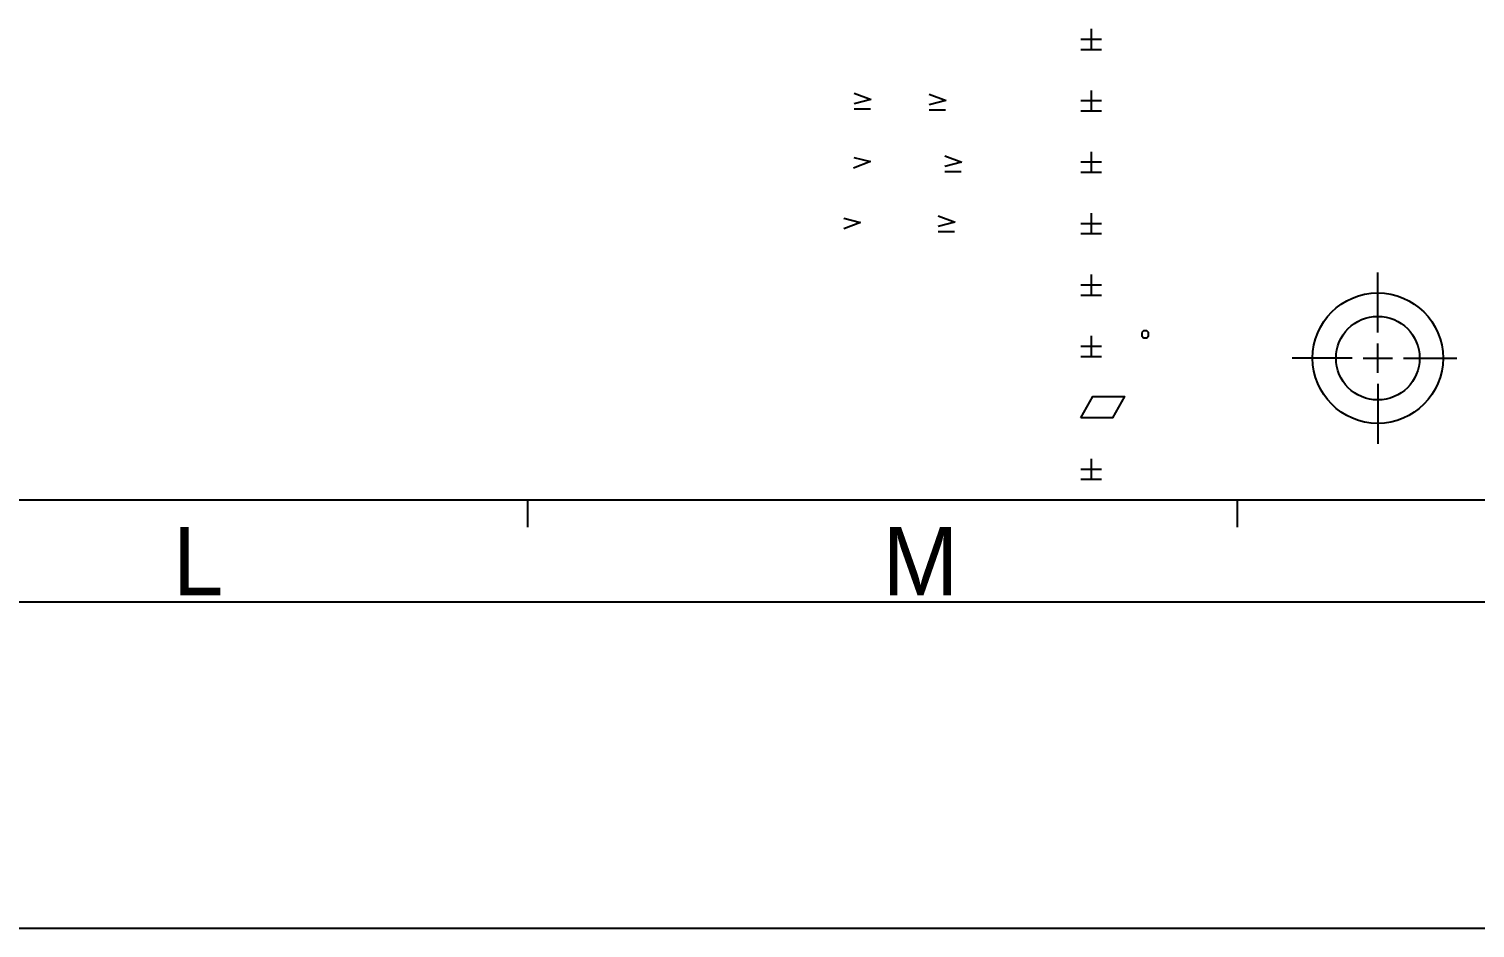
# Model space of a CAD drawing. Header units: millimetres. Extents: x 0 to 841, y 0 to 594.
# Drawn here: x 613.3 to 719.3, y 0 to 65.9 of the extents above; entities that cross this region are included whole.
import ezdxf

# ---------------------------------------------------------------- set-up
doc = ezdxf.new("R2010")
doc.units = ezdxf.units.MM
doc.header["$LTSCALE"] = 46.255
doc.layers.get('0').update_dxf_attribs({"linetype": 'CONTINUOUS'})
doc.styles.add('TEXTSTYLE_2', font='txt')

# ---------------------------------------------------------------- blocks, each defined once
blk = doc.blocks.new('SYM301_BL0', base_point=(680.55, 51.63))
at = {"color": 7, "linetype": 'CONTINUOUS'}
for p, q in [((679.93, 52.2), (681.17, 51.73)), ((681.15, 51.73), (679.93, 51.42)), ((679.93, 51.05), (681.12, 51.05))]:
    blk.add_line(p, q, dxfattribs=at)
blk = doc.blocks.new('SYM301_BL1', base_point=(681.04, 56.01))
at = {"color": 7, "linetype": 'CONTINUOUS'}
for p, q in [((680.42, 56.59), (681.66, 56.12)), ((681.63, 56.12), (680.42, 55.81)), ((680.42, 55.44), (681.61, 55.44))]:
    blk.add_line(p, q, dxfattribs=at)
blk = doc.blocks.new('SYM301_BL2', base_point=(679.89, 60.52))
at = {"color": 7, "linetype": 'CONTINUOUS'}
for p, q in [((679.27, 61.1), (680.51, 60.63)), ((680.49, 60.63), (679.27, 60.32)), ((679.27, 59.95), (680.46, 59.95))]:
    blk.add_line(p, q, dxfattribs=at)
blk = doc.blocks.new('SYM301_BL3', base_point=(674.39, 60.6))
at = {"color": 7, "linetype": 'CONTINUOUS'}
for p, q in [((673.77, 61.17), (675.01, 60.71)), ((674.99, 60.71), (673.77, 60.4)), ((673.77, 60.03), (674.96, 60.03))]:
    blk.add_line(p, q, dxfattribs=at)
blk = doc.blocks.new('SYM001_BL4', base_point=(674.36, 56.08))
at = {"color": 7, "linetype": 'CONTINUOUS'}
for p, q in [((673.76, 56.47), (674.98, 56.16)), ((674.98, 56.16), (673.74, 55.69))]:
    blk.add_line(p, q, dxfattribs=at)
blk = doc.blocks.new('SYM001_BL5', base_point=(673.63, 51.64))
at = {"color": 7, "linetype": 'CONTINUOUS'}
for p, q in [((673.03, 52.03), (674.25, 51.71)), ((674.25, 51.71), (673.01, 51.25))]:
    blk.add_line(p, q, dxfattribs=at)

msp = doc.modelspace()

# ---------------------------------------------------------------- linework, layer by layer
at = {"color": 7, "linetype": 'CONTINUOUS'}
for p, q in [((691.142, 65.885), (691.142, 64.385)), ((690.392, 65.135), (691.892, 65.135)), ((690.392, 64.385), (691.892, 64.385)), ((690.392, 60.635), (691.892, 60.635)), ((691.142, 61.385), (691.142, 59.885)), ((690.392, 59.885), (691.892, 59.885)), ((691.142, 56.885), (691.142, 55.385)), ((690.392, 56.135), (691.892, 56.135)), ((690.392, 55.385), (691.892, 55.385)), ((691.142, 52.385), (691.142, 50.885)), ((690.392, 51.635), (691.892, 51.635)), ((690.392, 50.885), (691.892, 50.885)), ((691.142, 47.885), (691.142, 46.385)), ((712.144, 43.643), (712.144, 48.043)), ((690.392, 47.135), (691.892, 47.135)), ((690.392, 46.385), (691.892, 46.385)), ((690.392, 42.635), (691.892, 42.635)), ((691.142, 43.385), (691.142, 41.885)), ((712.144, 40.692), (712.144, 42.831)), ((690.392, 41.885), (691.892, 41.885)), ((710.263, 41.762), (705.863, 41.762)), ((711.075, 41.762), (713.214, 41.762)), ((714.025, 41.762), (717.926, 41.762)), ((712.144, 39.88), (712.144, 35.48)), ((691.142, 34.385), (691.142, 32.885)), ((690.392, 33.635), (691.892, 33.635)), ((690.392, 32.885), (691.892, 32.885)), ((25.842, 31.385), (809.342, 31.385)), ((649.842, 31.385), (649.842, 29.385)), ((701.842, 31.385), (701.842, 29.385)), ((819.342, 23.885), (16.342, 23.885)), ((0, 0), (841, 0))]:
    msp.add_line(p, q, dxfattribs=at)
for points in [[(694.842, 43.635), (694.842, 43.385), (694.967, 43.26), (695.217, 43.26), (695.342, 43.385), (695.342, 43.635), (695.217, 43.76), (694.967, 43.76), (694.842, 43.635)], [(690.392, 37.385), (691.267, 38.947), (693.58, 38.947), (692.705, 37.385), (690.392, 37.385)]]:
    msp.add_lwpolyline(points, dxfattribs=at)
for radius in [4.781, 3.061]:
    msp.add_circle((712.144, 41.762), radius, dxfattribs=at)

# ---------------------------------------------------------------- block references
for name, p in [('SYM301_BL3', (674.393, 60.602)), ('SYM301_BL2', (679.891, 60.525)), ('SYM001_BL4', (674.357, 56.083)), ('SYM301_BL1', (681.039, 56.014)), ('SYM001_BL5', (673.628, 51.636)), ('SYM301_BL0', (680.553, 51.625))]:
    msp.add_blockref(name, p, dxfattribs=at)

# ---------------------------------------------------------------- texts
at = {"color": 7, "linetype": 'CONTINUOUS', "char_height": 5, "width": 5, "attachment_point": 1, "line_spacing_factor": 0.9, "style": 'TEXTSTYLE_2'}
for s, insert in [('L', (623.842, 29.385)), ('M', (675.842, 29.385))]:
    msp.add_mtext(s, dxfattribs=dict(at, insert=insert))

doc.saveas('drawing.dxf')
